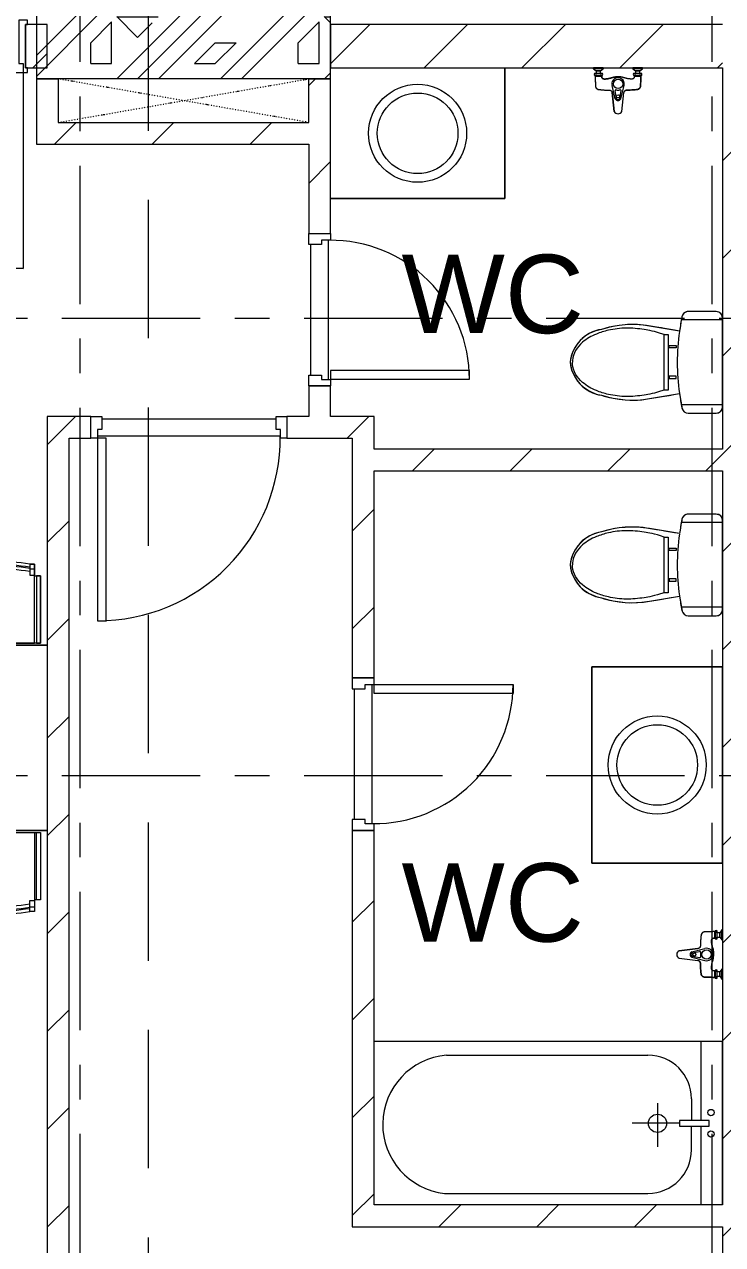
# Model space of a CAD drawing. Header units: millimetres. Extents: x -20144 to 117583, y -11426 to 48263.
# Drawn here: x 16745 to 19951, y 4198 to 9800 of the extents above; entities that cross this region are included whole.
import ezdxf

# ---------------------------------------------------------------- set-up
doc = ezdxf.new("R2010")
doc.units = ezdxf.units.MM
for name, pattern in [('Dash', [12.35, 3.175, -3.175, 0, -3, 0, -3]), ('Grid Line', [22.225, 12.7, -3.175, 3.175, -3.175]), ('HIDDEN2', [4.7625, 3.175, -1.5875])]:
    doc.linetypes.add(name, pattern=pattern)
for name, color, linetype, lineweight in [('A-DETL-GENF', 31, 'Continuous', 5), ('A-DETL-GENF-HDLN', 161, 'Dash', 5), ('CHU', 181, 'Continuous', 5), ('CUA', 31, 'Continuous', 9), ('HATCH-TUONG', 152, 'Continuous', 9), ('KI-HIEU-1', 151, 'Continuous', 9), ('NET CAT', 3, 'Continuous', 5), ('NET-CAT', 3, 'Continuous', 9), ('NET-THAY', 2, 'Continuous', 15), ('THIET BI', 44, 'Continuous', 5), ('THIET-BI', 44, 'Continuous', 5), ('TRUC', 225, 'Continuous', 5)]:
    doc.layers.add(name, color=color, linetype=linetype, lineweight=lineweight)
doc.styles.add('Arial', font='arial.ttf', dxfattribs={"height": 360})
pattern_1 = [(45, (0, 0), (-224.5064, 224.5064), [])]

# ---------------------------------------------------------------- blocks, each defined once
blk = doc.blocks.new('CUA VAO CAN HO_0001 - Type 1-362270-MẶT BẰNG TẦNG 24')
at = {"layer": 'CUA'}
for p, q in [((-549, 1022.3), (-509, 1022.3)), ((-549, 122.3), (-549, 1022.3)), ((-509, 1022.3), (-509, 122.3)), ((712, 522.3), (712, 122.3)), ((752, 522.3), (712, 522.3)), ((752, 122.3), (752, 522.3)), ((-509, 122.3), (-549, 122.3)), ((712, 122.3), (752, 122.3))]:
    blk.add_line(p, q, dxfattribs=at)
at = {"layer": 'CUA', "lineweight": 5}
for p, q in [((-550, 122.3), (-570, 122.3)), ((-570, 122.3), (-570, 102.3)), ((-550, 81.3), (-550, 122.3)), ((773, 122.3), (753, 122.3)), ((753, 122.3), (753, 81.3)), ((773, 102.3), (773, 122.3)), ((-570, 102.3), (-560, 102.3)), ((-560, 102.3), (-560, -97.7)), ((-530, 81.3), (-550, 81.3)), ((-530, -117.7), (-530, 81.3)), ((753, 81.3), (733, 81.3)), ((733, 81.3), (733, -117.7)), ((763, -97.7), (763, 102.3)), ((763, 102.3), (773, 102.3)), ((-560, -97.7), (-570, -97.7)), ((-570, -97.7), (-570, -117.7)), ((773, -97.7), (763, -97.7)), ((773, -117.7), (773, -97.7)), ((-570, -117.7), (-530, -117.7)), ((733, -117.7), (773, -117.7))]:
    blk.add_line(p, q, dxfattribs=at)
for centre, radius, start, end in [((-549, 122.3), 900, 359.5, 90), ((752, 122.3), 400, 90, 180.5)]:
    blk.add_arc(centre, radius, start, end, dxfattribs=at)
blk = doc.blocks.new('X-XI - X-XI-391663-MẶT BẰNG TẦNG 24')
at = {"layer": 'THIET-BI'}
for p, q in [((204.3, 0), (-204.3, 0)), ((204.3, 0), (-204.3, 0)), ((204.3, 0), (0, 0)), ((194.6, 0), (194.6, -186.1)), ((215, -2.1), (204.3, 0)), ((-230.6, -16.8), (-233.2, -33.2)), ((-233.2, -29), (-233.2, -157.9)), ((-233.2, -29), (-233.2, -157.9)), ((-233.2, -33.2), (-233.2, -45)), ((-233.2, -45), (-233.2, -157.9)), ((-227.9, -12.2), (-230.6, -16.8)), ((-222, -6.1), (-227.9, -12.2)), ((-212.4, -1.2), (-222, -6.1)), ((-204.3, 0), (-212.4, -1.2)), ((0, 0), (-204.3, 0)), ((-194.6, 0), (-194.6, -185.7)), ((219.3, -4.2), (215, -2.1)), ((224.8, -8.5), (219.3, -4.2)), ((227.7, -12), (224.8, -8.5)), ((231.6, -19.3), (227.7, -12)), ((233.2, -29), (231.6, -19.3)), ((233.2, -157.9), (233.2, -29)), ((233.2, -157.9), (233.2, -29)), ((233.2, -157.9), (233.2, -29)), ((-233.2, -157.9), (-232.9, -162.1)), ((-232.9, -162.1), (-231, -169.1)), ((226.5, -176.5), (231.9, -166.7)), ((231.9, -166.7), (233.2, -157.9)), ((-231, -169.1), (-228, -174.5)), ((-228, -174.5), (-224.2, -178.9)), ((-224.2, -178.9), (-216.9, -183.9)), ((-216.9, -183.9), (-209.4, -186.4)), ((-209.4, -186.4), (-202.4, -187.7)), ((-202.4, -187.7), (-192, -189.7)), ((-192, -189.7), (-184.2, -191.1)), ((-184.2, -191.1), (-168, -193.8)), ((-168, -193.8), (-149.9, -196.6)), ((-143.8, -197.5), (-166.7, -335.2)), ((-143.8, -197.5), (-166.7, -335.2)), ((-147.8, -221.1), (-155.3, -266.3)), ((-149.9, -196.6), (-143.8, -197.5)), ((-143.8, -197.5), (-147.8, -221.1)), ((-76.6, -213.5), (-66.1, -213.5)), ((-76.6, -245), (-76.6, -213.5)), ((-66.1, -213.5), (-66.1, -245)), ((64, -213.5), (64, -245)), ((74.4, -213.5), (64, -213.5)), ((74.4, -245), (74.4, -213.5)), ((143.8, -197.5), (212.9, -185.5)), ((166.7, -335.2), (143.8, -197.5)), ((166.7, -335.2), (143.8, -197.5)), ((146.9, -216.1), (143.8, -197.5)), ((151.8, -245.3), (146.9, -216.1)), ((212.9, -185.5), (220.8, -181.7)), ((220.8, -181.7), (226.5, -176.5)), ((-155.3, -266.3), (-157.7, -280.9)), ((-127.7, -249.9), (127.7, -249.9)), ((-127.7, -267.8), (-127.7, -249.9)), ((-8.6, -267.8), (-127.7, -267.8)), ((-66.1, -245), (-76.6, -245)), ((127.7, -267.8), (-8.6, -267.8)), ((64, -245), (74.4, -245)), ((127.7, -249.9), (127.7, -267.8)), ((157.2, -277.8), (151.8, -245.3)), ((161.7, -304.9), (157.2, -277.8)), ((-164.6, -322), (-168.9, -349)), ((-161.5, -303.8), (-164.6, -322)), ((-157.7, -280.9), (-161.5, -303.8)), ((166.7, -335.2), (161.7, -304.9)), ((171.6, -371), (166.7, -335.2)), ((-172.5, -383), (-173.5, -402.2)), ((-171, -365.1), (-172.5, -383)), ((-168.9, -349), (-171, -365.1)), ((173.2, -395.8), (171.6, -371)), ((-173.5, -402.2), (-173.1, -436.1)), ((-173.1, -436.1), (-172.5, -446.5)), ((-172.5, -446.5), (-169.6, -474.8)), ((165.2, -502.3), (172.5, -446.5)), ((172.5, -446.5), (173.5, -426.5)), ((173.5, -426.5), (173.2, -395.8)), ((-169.6, -474.8), (-166.5, -495.3)), ((-166.5, -495.3), (-161.1, -520.9)), ((161.7, -518.5), (165.2, -502.3)), ((-161.1, -520.9), (-151.4, -555.9)), ((-151.4, -555.9), (-143.5, -587)), ((145.5, -581), (151.4, -555.9)), ((151.4, -555.9), (155.1, -543.7)), ((155.1, -543.7), (161.7, -518.5)), ((-143.5, -587), (-131.8, -612.8)), ((-131.8, -612.8), (-121.7, -628.9)), ((114.1, -638.9), (131.6, -613.2)), ((131.6, -613.2), (145.5, -581)), ((-121.7, -628.9), (-100.2, -653.8)), ((-100.2, -653.8), (-87.5, -664.8)), ((-87.5, -664.8), (-69.9, -676.9)), ((60.8, -681.9), (86, -665.9)), ((86, -665.9), (100.2, -653.8)), ((100.2, -653.8), (114.1, -638.9)), ((-69.9, -676.9), (-49.6, -687.2)), ((-49.6, -687.2), (-19.9, -696.9)), ((-19.9, -696.9), (0, -700.2)), ((0, -700.2), (34.6, -692.9)), ((34.6, -692.9), (60.8, -681.9))]:
    blk.add_line(p, q, dxfattribs=at)
for centre, radius, start, end in [((204.3, -29), 29, 360, 90), ((204.3, -29), 29, 0, 90), ((-204.3, -29), 29, 90, 180), ((-204.3, -29), 29, 90, 180), ((-204.3, -157.9), 29, 180, 259.8599), ((-204.3, -157.9), 29, 180, 259.8599), ((204.3, -157.9), 29, 280.1401, 360), ((204.3, -157.9), 29, 280.1401, 0), ((18.1, 960), 1168.8, 258.7762, 262.0348), ((18.1, 960), 1168.8, 258.7762, 262.0348), ((18.1, 960), 1168.8, 262.1447, 269.1633), ((-16, 957.7), 1166.4, 270.8375, 277.7683), ((-18.1, 960), 1168.8, 277.9652, 281.2238), ((-18.1, 960), 1168.8, 277.9652, 281.2238), ((287.1, -414.4), 460.7, 170.0941, 197.8856), ((287.1, -414.4), 460.7, 170.0941, 197.8856), ((-287.1, -414.4), 460.7, 342.1144, 9.9059), ((-287.1, -414.4), 460.7, 342.1144, 9.9059), ((18.2, -529.6), 171.6, 188.8267, 263.9098), ((18.2, -529.6), 171.6, 188.8267, 263.9098), ((-18.2, -529.6), 171.6, 276.0902, 351.1733), ((-18.2, -529.6), 171.6, 276.0902, 351.1733)]:
    blk.add_arc(centre, radius, start, end, dxfattribs=at)
for points in [[(-127.7, -267.8), (-143.4, -315.6), (-152.2, -364.8), (-160.3, -442.2), (-151, -516.8), (-129.6, -585.3), (-93.5, -652), (-37.5, -689.3), (-2.9, -689.4), (0, -689.4)], [(127.7, -267.8), (143.4, -315.6), (152.2, -364.8), (160.3, -442.2), (151, -516.8), (129.6, -585.3), (93.5, -652), (37.5, -689.3), (2.9, -689.4), (0, -689.4)]]:
    blk.add_open_spline(points, degree=3, knots=[12.724379, 12.724379, 12.724379, 12.724379, 75.096459, 151.912755, 228.70098, 282.501534, 351.034079, 439.49288, 447.51098, 447.51098, 447.51098, 447.51098], dxfattribs=at)
blk = doc.blocks.new('X-LA - X-LA-610391-MẶT BẰNG TẦNG 24')
at = {"layer": 'THIET-BI'}
for p, q in [((400, -600), (400, -0.1)), ((400, -0.1), (400, -600)), ((-400, -600), (400, -600)), ((400, -600), (-400, -600))]:
    blk.add_line(p, q, dxfattribs=at)
for radius in [225, 185]:
    blk.add_circle((0, -300), radius, dxfattribs=at)
blk = doc.blocks.new('X-BAN AN 4 GHE - X-BAN AN 4 GHE 2-398335-MẶT BẰNG TẦNG 24')
at = {"layer": 'THIET BI'}
for p, q in [((165.2, 1222.7), (187, 1222.7)), ((165.2, 1168.5), (165.2, 1222.7)), ((165.2, 1222.7), (165.2, 860)), ((187, 1222.7), (165.2, 1222.7)), ((165.2, 1200.9), (187, 1200.9)), ((187, 1187.9), (187, 1222.7)), ((187, 1171.9), (187, 1187.9)), ((506.1, 1222.7), (527.9, 1222.7)), ((506.1, 1222.7), (506.1, 1187.9)), ((527.9, 1222.7), (506.1, 1222.7)), ((506.1, 1200.9), (527.9, 1200.9)), ((506.1, 1187.9), (506.1, 1171.9)), ((527.9, 1222.7), (527.9, 1168.5)), ((527.9, 860), (527.9, 1222.7)), ((676.8, 1222.7), (698.6, 1222.7)), ((676.8, 1168.5), (676.8, 1222.7)), ((676.8, 1222.7), (676.8, 860)), ((698.6, 1222.7), (676.8, 1222.7)), ((676.8, 1200.9), (698.6, 1200.9)), ((698.6, 1187.9), (698.6, 1222.7)), ((698.6, 1171.9), (698.6, 1187.9)), ((1017.7, 1222.7), (1039.5, 1222.7)), ((1017.7, 1222.7), (1017.7, 1187.9)), ((1039.5, 1222.7), (1017.7, 1222.7)), ((1017.7, 1200.9), (1039.5, 1200.9)), ((1017.7, 1187.9), (1017.7, 1171.9)), ((1039.5, 1222.7), (1039.5, 1168.5)), ((1039.5, 860), (1039.5, 1222.7)), ((1173.7, 1222.7), (1195.4, 1222.7)), ((1173.7, 1168.5), (1173.7, 1222.7)), ((1173.7, 1222.7), (1173.7, 860)), ((1195.4, 1222.7), (1173.7, 1222.7)), ((1173.7, 1200.9), (1195.4, 1200.9)), ((1195.4, 1187.9), (1195.4, 1222.7)), ((1195.4, 1171.9), (1195.4, 1187.9)), ((1514.6, 1222.7), (1536.3, 1222.7)), ((1514.6, 1222.7), (1514.6, 1187.9)), ((1536.3, 1222.7), (1514.6, 1222.7)), ((1514.6, 1200.9), (1536.3, 1200.9)), ((1514.6, 1187.9), (1514.6, 1171.9)), ((1536.3, 1222.7), (1536.3, 1168.5)), ((1536.3, 860), (1536.3, 1222.7)), ((136.9, 1168.5), (165.2, 1168.5)), ((136.9, 860), (136.9, 1168.5)), ((136.9, 1168.5), (155.8, 1168.5)), ((136.9, 860), (136.9, 1168.5)), ((155.8, 1168.5), (155.8, 860)), ((165.2, 1171.9), (187, 1171.9)), ((506.1, 1171.9), (527.9, 1171.9)), ((527.9, 1168.5), (556.2, 1168.5)), ((537.3, 1168.5), (537.3, 860)), ((556.2, 1168.5), (537.3, 1168.5)), ((556.2, 1168.5), (556.2, 860)), ((556.2, 860), (556.2, 1168.5)), ((648.5, 860), (648.5, 1168.5)), ((648.5, 1168.5), (676.8, 1168.5)), ((648.5, 1168.5), (667.4, 1168.5)), ((648.5, 860), (648.5, 1168.5)), ((667.4, 1168.5), (667.4, 860)), ((676.8, 1171.9), (698.6, 1171.9)), ((1017.7, 1171.9), (1039.5, 1171.9)), ((1039.5, 1168.5), (1067.8, 1168.5)), ((1048.9, 1168.5), (1048.9, 860)), ((1067.8, 1168.5), (1048.9, 1168.5)), ((1067.8, 1168.5), (1067.8, 860)), ((1067.8, 860), (1067.8, 1168.5)), ((1145.3, 860), (1145.3, 1168.5)), ((1145.3, 1168.5), (1173.7, 1168.5)), ((1145.3, 1168.5), (1164.2, 1168.5)), ((1145.3, 860), (1145.3, 1168.5)), ((1164.2, 1168.5), (1164.2, 860)), ((1173.7, 1171.9), (1195.4, 1171.9)), ((1514.6, 1171.9), (1536.3, 1171.9)), ((1536.3, 1168.5), (1564.7, 1168.5)), ((1545.8, 1168.5), (1545.8, 860)), ((1564.7, 1168.5), (1545.8, 1168.5)), ((1564.7, 1168.5), (1564.7, 860)), ((1564.7, 860), (1564.7, 1168.5)), ((0, 850), (1595.2, 850)), ((0, 0), (0, 850)), ((1595.2, 850), (0, 850)), ((0, 850), (0, 0)), ((556.2, 860), (136.9, 860)), ((155.8, 860), (136.9, 860)), ((165.2, 860), (527.9, 860)), ((537.3, 860), (556.2, 860)), ((1067.8, 860), (648.5, 860)), ((667.4, 860), (648.5, 860)), ((676.8, 860), (1039.5, 860)), ((1048.9, 860), (1067.8, 860)), ((1564.7, 860), (1145.3, 860)), ((1164.2, 860), (1145.3, 860)), ((1173.7, 860), (1536.3, 860)), ((1545.8, 860), (1564.7, 860)), ((1595.2, 0), (0, 0)), ((0, 0), (1595.2, 0)), ((136.9, -10), (556.2, -10)), ((136.9, -318.5), (136.9, -10)), ((155.8, -10), (136.9, -10)), ((136.9, -10), (136.9, -318.5)), ((155.8, -318.5), (155.8, -10)), ((165.2, -10), (527.9, -10)), ((165.2, -372.7), (165.2, -10)), ((527.9, -10), (527.9, -372.7)), ((537.3, -10), (556.2, -10)), ((537.3, -318.5), (537.3, -10)), ((556.2, -10), (556.2, -318.5)), ((556.2, -10), (556.2, -318.5)), ((648.5, -10), (1067.8, -10)), ((648.5, -318.5), (648.5, -10)), ((667.4, -10), (648.5, -10)), ((648.5, -10), (648.5, -318.5)), ((667.4, -318.5), (667.4, -10)), ((676.8, -10), (1039.5, -10)), ((676.8, -372.7), (676.8, -10)), ((1039.5, -10), (1039.5, -372.7)), ((1048.9, -10), (1067.8, -10)), ((1048.9, -318.5), (1048.9, -10)), ((1067.8, -10), (1067.8, -318.5)), ((1067.8, -10), (1067.8, -318.5)), ((1145.3, -10), (1564.7, -10)), ((1145.3, -318.5), (1145.3, -10)), ((1145.3, -10), (1145.3, -318.5)), ((1164.2, -10), (1145.3, -10)), ((1164.2, -318.5), (1164.2, -10)), ((1173.7, -10), (1536.3, -10)), ((1173.7, -372.7), (1173.7, -10)), ((1536.3, -10), (1536.3, -372.7)), ((1545.8, -10), (1564.7, -10)), ((1545.8, -318.5), (1545.8, -10)), ((1564.7, -10), (1564.7, -318.5)), ((1564.7, -10), (1564.7, -318.5)), ((165.2, -318.5), (136.9, -318.5)), ((136.9, -318.5), (155.8, -318.5)), ((165.2, -372.7), (165.2, -318.5)), ((165.2, -321.9), (187, -321.9)), ((187, -321.9), (187, -337.9)), ((506.1, -321.9), (527.9, -321.9)), ((506.1, -337.9), (506.1, -321.9)), ((527.9, -318.5), (527.9, -372.7)), ((556.2, -318.5), (527.9, -318.5)), ((556.2, -318.5), (537.3, -318.5)), ((676.8, -318.5), (648.5, -318.5)), ((648.5, -318.5), (667.4, -318.5)), ((676.8, -372.7), (676.8, -318.5)), ((676.8, -321.9), (698.6, -321.9)), ((698.6, -321.9), (698.6, -337.9)), ((1017.7, -321.9), (1039.5, -321.9)), ((1017.7, -337.9), (1017.7, -321.9)), ((1039.5, -318.5), (1039.5, -372.7)), ((1067.8, -318.5), (1039.5, -318.5)), ((1067.8, -318.5), (1048.9, -318.5)), ((1173.7, -318.5), (1145.3, -318.5)), ((1145.3, -318.5), (1164.2, -318.5)), ((1173.7, -372.7), (1173.7, -318.5)), ((1173.7, -321.9), (1195.4, -321.9)), ((1195.4, -321.9), (1195.4, -337.9)), ((1514.6, -321.9), (1536.3, -321.9)), ((1514.6, -337.9), (1514.6, -321.9)), ((1536.3, -318.5), (1536.3, -372.7)), ((1564.7, -318.5), (1536.3, -318.5)), ((1564.7, -318.5), (1545.8, -318.5)), ((165.2, -350.9), (187, -350.9)), ((187, -372.7), (165.2, -372.7)), ((187, -372.7), (165.2, -372.7)), ((187, -337.9), (187, -372.7)), ((506.1, -372.7), (506.1, -337.9)), ((506.1, -350.9), (527.9, -350.9)), ((527.9, -372.7), (506.1, -372.7)), ((527.9, -372.7), (506.1, -372.7)), ((676.8, -350.9), (698.6, -350.9)), ((698.6, -372.7), (676.8, -372.7)), ((698.6, -372.7), (676.8, -372.7)), ((698.6, -337.9), (698.6, -372.7)), ((1017.7, -372.7), (1017.7, -337.9)), ((1017.7, -350.9), (1039.5, -350.9)), ((1039.5, -372.7), (1017.7, -372.7)), ((1039.5, -372.7), (1017.7, -372.7)), ((1173.7, -350.9), (1195.4, -350.9)), ((1195.4, -372.7), (1173.7, -372.7)), ((1195.4, -372.7), (1173.7, -372.7)), ((1195.4, -337.9), (1195.4, -372.7)), ((1514.6, -372.7), (1514.6, -337.9)), ((1514.6, -350.9), (1536.3, -350.9)), ((1536.3, -372.7), (1514.6, -372.7)), ((1536.3, -372.7), (1514.6, -372.7))]:
    blk.add_line(p, q, dxfattribs=at)
for centre, radius, start, end in [((346.5, 221.9), 1013.4, 80.9407, 99.0593), ((346.5, 221.9), 1013.4, 80.9407, 99.0593), ((858.1, 221.9), 1013.4, 80.9407, 99.0593), ((858.1, 221.9), 1013.4, 80.9407, 99.0593), ((1355, 221.9), 1013.4, 80.9407, 99.0593), ((1355, 221.9), 1013.4, 80.9407, 99.0593), ((346.5, 221.9), 998.9, 80.808, 99.192), ((346.5, 201.8), 1013.4, 80.9407, 99.0593), ((346.5, 201.8), 998.9, 80.808, 99.192), ((858.1, 221.9), 998.9, 80.808, 99.192), ((858.1, 201.8), 1013.4, 80.9407, 99.0593), ((858.1, 201.8), 998.9, 80.808, 99.192), ((1355, 221.9), 998.9, 80.808, 99.192), ((1355, 201.8), 1013.4, 80.9407, 99.0593), ((1355, 201.8), 998.9, 80.808, 99.192), ((346.5, 648.2), 998.9, 260.808, 279.192), ((346.5, 648.2), 1013.4, 260.9407, 279.0593), ((346.5, 628.1), 998.9, 260.808, 279.192), ((346.5, 628.1), 1013.4, 260.9407, 279.0593), ((346.5, 628.1), 1013.4, 260.9407, 279.0593), ((858.1, 648.2), 998.9, 260.808, 279.192), ((858.1, 648.2), 1013.4, 260.9407, 279.0593), ((858.1, 628.1), 998.9, 260.808, 279.192), ((858.1, 628.1), 1013.4, 260.9407, 279.0593), ((858.1, 628.1), 1013.4, 260.9407, 279.0593), ((1355, 648.2), 998.9, 260.808, 279.192), ((1355, 648.2), 1013.4, 260.9407, 279.0593), ((1355, 628.1), 998.9, 260.808, 279.192), ((1355, 628.1), 1013.4, 260.9407, 279.0593), ((1355, 628.1), 1013.4, 260.9407, 279.0593)]:
    blk.add_arc(centre, radius, start, end, dxfattribs=at)
blk = doc.blocks.new('CUA WC - Type 1-374201-MẶT BẰNG TẦNG 24')
at = {"layer": 'CUA', "lineweight": 5}
for p, q in [((-248.5, -52.3), (-248.5, 47.7)), ((-248.5, 47.7), (-198.5, 47.7)), ((-198.5, 47.7), (-198.5, -11.3)), ((401.5, 47.7), (451.5, 47.7)), ((401.5, -11.3), (401.5, 47.7)), ((451.5, 47.7), (451.5, -52.3)), ((-218.5, -52.3), (-248.5, -52.3)), ((-218.5, -11.3), (-218.5, -52.3)), ((-198.5, -11.3), (-218.5, -11.3)), ((421.5, -11.3), (401.5, -11.3)), ((421.5, -52.3), (421.5, -11.3)), ((451.5, -52.3), (421.5, -52.3))]:
    blk.add_line(p, q, dxfattribs=at)
at = {"layer": 'CUA'}
for p, q in [((-177.5, -52.3), (-217.5, -52.3)), ((-217.5, -52.3), (-217.5, -690.3)), ((-177.5, -690.3), (-177.5, -52.3)), ((-217.5, -690.3), (-177.5, -690.3))]:
    blk.add_line(p, q, dxfattribs=at)
at = {"layer": 'CUA', "lineweight": 5}
blk.add_arc((-217.5, -52.3), 638, 270, 0.5, dxfattribs=at)
blk = doc.blocks.new('CUA PHONG NGU - Type 1-368226-MẶT BẰNG TẦNG 24')
at = {"layer": 'CUA', "lineweight": 5}
for p, q in [((-348.5, -52.3), (-348.5, 47.7)), ((-348.5, 47.7), (-298.5, 47.7)), ((-298.5, 47.7), (-298.5, -11.3)), ((501.5, 47.7), (551.5, 47.7)), ((501.5, -11.3), (501.5, 47.7)), ((551.5, 47.7), (551.5, -52.3)), ((-318.5, -52.3), (-348.5, -52.3)), ((-318.5, -11.3), (-318.5, -52.3)), ((-298.5, -11.3), (-318.5, -11.3)), ((521.5, -11.3), (501.5, -11.3)), ((521.5, -52.3), (521.5, -11.3)), ((551.5, -52.3), (521.5, -52.3))]:
    blk.add_line(p, q, dxfattribs=at)
at = {"layer": 'CUA'}
for p, q in [((-277.5, -52.3), (-317.5, -52.3)), ((-317.5, -52.3), (-317.5, -890.3)), ((-277.5, -890.3), (-277.5, -52.3)), ((-317.5, -890.3), (-277.5, -890.3))]:
    blk.add_line(p, q, dxfattribs=at)
at = {"layer": 'CUA', "lineweight": 5}
blk.add_arc((-317.5, -52.3), 838, 270, 0.5, dxfattribs=at)
blk = doc.blocks.new('CUA WC - Type 1-374153-MẶT BẰNG TẦNG 24')
at = {"layer": 'CUA'}
for p, q in [((-217.5, 690.3), (-177.5, 690.3)), ((-217.5, 52.3), (-217.5, 690.3)), ((-177.5, 690.3), (-177.5, 52.3)), ((-177.5, 52.3), (-217.5, 52.3))]:
    blk.add_line(p, q, dxfattribs=at)
at = {"layer": 'CUA', "lineweight": 5}
for p, q in [((-218.5, 52.3), (-248.5, 52.3)), ((-248.5, 52.3), (-248.5, -47.7)), ((-218.5, 11.3), (-218.5, 52.3)), ((-198.5, 11.3), (-218.5, 11.3)), ((-198.5, -47.7), (-198.5, 11.3)), ((421.5, 11.3), (401.5, 11.3)), ((401.5, 11.3), (401.5, -47.7)), ((451.5, 52.3), (421.5, 52.3)), ((421.5, 52.3), (421.5, 11.3)), ((451.5, -47.7), (451.5, 52.3)), ((-248.5, -47.7), (-198.5, -47.7)), ((401.5, -47.7), (451.5, -47.7))]:
    blk.add_line(p, q, dxfattribs=at)
blk.add_arc((-217.5, 52.3), 638, 359.5, 90, dxfattribs=at)
blk = doc.blocks.new('X-LA - X-LA-610443-MẶT BẰNG TẦNG 24')
at = {"layer": 'THIET-BI'}
for p, q in [((450, 0), (-450, 0)), ((-450, 0), (-450, -600)), ((-450, -600), (-450, 0)), ((-450, 0), (450, 0)), ((450, -600), (450, 0)), ((450, 0), (450, -600)), ((-450, -600), (450, -600)), ((450, -600), (-450, -600))]:
    blk.add_line(p, q, dxfattribs=at)
for radius in [225, 185]:
    blk.add_circle((0, -300), radius, dxfattribs=at)
blk = doc.blocks.new('X-SEN - X-SEN-410583-MẶT BẰNG TẦNG 24')
at = {"layer": 'THIET-BI'}
for p, q in [((-67.5, 0), (-112.5, 0)), ((-112.5, 0), (-112.5, -3.8)), ((-112.5, 0), (-67.5, 0)), ((-112.5, -3.8), (-112.5, 0)), ((-67.5, -3.8), (-67.5, 0)), ((-67.5, 0), (-67.5, -3.8)), ((112.5, 0), (67.5, 0)), ((67.5, 0), (67.5, -3.8)), ((67.5, 0), (67.5, -3.8)), ((112.5, 0), (67.5, 0)), ((112.5, -3.8), (112.5, 0)), ((112.5, -3.8), (112.5, 0)), ((-112.5, -3.8), (-99.9, -12.6)), ((-67.5, -3.8), (-112.5, -3.8)), ((-112.5, -3.8), (-99.9, -12.6)), ((-99.9, -25.3), (-107.2, -25.3)), ((-72.8, -25.3), (-107.2, -25.3)), ((-107.2, -34.3), (-105.1, -34.3)), ((-107.2, -34.3), (-72.8, -34.3)), ((-105.1, -34.3), (-105.1, -37.2)), ((-105.1, -34.3), (-105.1, -37.2)), ((-74.9, -34.3), (-105.1, -34.3)), ((-105.1, -37.2), (-74.9, -37.2)), ((-99.9, -12.6), (-99.9, -25.3)), ((-99.9, -12.6), (-80.1, -12.6)), ((-80.1, -12.6), (-99.9, -12.6)), ((-99.9, -12.6), (-99.9, -25.3)), ((-80.1, -12.6), (-67.5, -3.8)), ((-80.1, -12.6), (-67.5, -3.8)), ((-80.1, -25.3), (-80.1, -12.6)), ((-80.1, -25.3), (-80.1, -12.6)), ((-72.8, -25.3), (-80.1, -25.3)), ((-74.9, -37.2), (-74.9, -34.3)), ((-74.9, -34.3), (-72.8, -34.3)), ((-74.9, -37.2), (-74.9, -34.3)), ((67.5, -3.8), (80.1, -12.6)), ((112.5, -3.8), (67.5, -3.8)), ((67.5, -3.8), (80.1, -12.6)), ((80.1, -25.3), (72.8, -25.3)), ((107.2, -25.3), (72.8, -25.3)), ((72.8, -34.3), (74.9, -34.3)), ((72.8, -34.3), (107.2, -34.3)), ((74.9, -34.3), (74.9, -37.2)), ((74.9, -34.3), (74.9, -37.2)), ((105.1, -34.3), (74.9, -34.3)), ((74.9, -37.2), (105.1, -37.2)), ((80.1, -12.6), (80.1, -25.3)), ((99.9, -12.6), (80.1, -12.6)), ((80.1, -12.6), (99.9, -12.6)), ((99.9, -12.6), (80.1, -12.6)), ((80.1, -12.6), (80.1, -25.3)), ((99.9, -12.6), (112.5, -3.8)), ((99.9, -12.6), (112.5, -3.8)), ((99.9, -25.3), (99.9, -12.6)), ((99.9, -25.3), (99.9, -12.6)), ((107.2, -25.3), (99.9, -25.3)), ((105.1, -37.2), (105.1, -34.3)), ((105.1, -34.3), (107.2, -34.3)), ((105.1, -37.2), (105.1, -34.3)), ((-12.9, -141.7), (-27.6, -80.8)), ((-7.7, -139.6), (-13.8, -105.5)), ((7.7, -139.6), (13.8, -105.5)), ((12.9, -141.7), (27.6, -80.8)), ((-27.3, -113.1), (-17.5, -199.2)), ((-17.5, -199.2), (-27.3, -113.1)), ((17.5, -199.2), (27.3, -113.1)), ((17.5, -199.2), (27.3, -113.1))]:
    blk.add_line(p, q, dxfattribs=at)
for centre, radius in [((0, -73.2), 21.5), ((0, -130.1), 7.2)]:
    blk.add_circle(centre, radius, dxfattribs=at)
for centre, radius, start, end in [((-102.9, -29.8), 6.9, 148.0246, 211.9754), ((-102.9, -29.8), 6.9, 148.0246, 211.9754), ((-107.2, -27.1), 1.8, 90, 148.0246), ((-107.2, -27.1), 1.8, 90, 148.0246), ((-107.2, -32.5), 1.8, 211.9754, 270), ((-107.2, -32.5), 1.8, 211.9754, 270), ((-112.5, -29.8), 6.9, 319.2845, 40.7155), ((-94.4, -29.8), 6.9, 139.2845, 220.7155), ((-85.4, -29.8), 6.9, 319.2845, 40.7155), ((-67.5, -29.8), 6.9, 139.2845, 220.7155), ((-72.8, -27.1), 1.8, 31.9754, 90), ((-72.8, -27.1), 1.8, 31.9754, 90), ((-72.8, -32.5), 1.8, 270, 328.0246), ((-72.8, -32.5), 1.8, 270, 328.0246), ((-77.1, -29.8), 6.9, 328.0246, 31.9754), ((-77.1, -29.8), 6.9, 328.0246, 31.9754), ((-0.4, -73.2), 28.3, 89.2517, 195.6693), ((0.4, -73.2), 28.3, 344.3307, 90.7483), ((77.1, -29.8), 6.9, 148.0246, 211.9754), ((77.1, -29.8), 6.9, 148.0246, 211.9754), ((72.8, -27.1), 1.8, 90, 148.0246), ((72.8, -27.1), 1.8, 90, 148.0246), ((72.8, -32.5), 1.8, 211.9754, 270), ((72.8, -32.5), 1.8, 211.9754, 270), ((67.5, -29.8), 6.9, 319.2845, 40.7155), ((85.6, -29.8), 6.9, 139.2845, 220.7155), ((94.6, -29.8), 6.9, 319.2845, 40.7155), ((112.5, -29.8), 6.9, 139.2845, 220.7155), ((107.2, -27.1), 1.8, 31.9754, 90), ((107.2, -27.1), 1.8, 31.9754, 90), ((107.2, -32.5), 1.8, 270, 328.0246), ((107.2, -32.5), 1.8, 270, 328.0246), ((102.9, -29.8), 6.9, 328.0246, 31.9754), ((102.9, -29.8), 6.9, 328.0246, 31.9754), ((-9.4, -104.7), 4.5, 74.0703, 190.1556), ((-0.4, -73.2), 28.3, 254.0703, 270.7483), ((0.4, -73.2), 28.3, 269.2517, 285.9297), ((9.4, -104.7), 4.5, 349.8444, 105.9297), ((0, -134.7), 14.7, 208.4144, 331.5856), ((0, -136.6), 8.24, 201.1294, 338.8706), ((0, -191), 19.3, 205.0481, 334.9519), ((0, -191), 19.3, 205.0481, 334.9519)]:
    blk.add_arc(centre, radius, start, end, dxfattribs=at)
for points, knots in [([(-105.1, -37.2), (-105.1, -39.1), (-104.9, -42.9), (-104.7, -48.5), (-104.5, -54.2), (-104.2, -61.7), (-103.9, -68.4), (-103.8, -73.6), (-103.7, -75.5), (-103.7, -76.7), (-103.6, -77.6), (-103.6, -78.6), (-103.6, -79.8), (-103.6, -81), (-103.5, -81.8), (-103.5, -82.3), (-103.5, -82.6), (-103.4, -83), (-103.4, -83.5), (-103.3, -84.3), (-103.2, -85.5), (-103.1, -86.6), (-102.8, -87.6), (-102.6, -88.2), (-102.3, -88.9), (-101.9, -89.7), (-101.3, -90.8), (-100.6, -91.7), (-100, -92.5), (-99, -93.6), (-97.8, -94.7), (-96.2, -95.8), (-95, -96.6), (-93.7, -97.2), (-92.4, -97.7), (-91.2, -98.1), (-90.3, -98.4), (-89.6, -98.5), (-88.9, -98.7), (-88, -98.8), (-86.8, -99), (-85.6, -99.1), (-84.7, -99.1), (-84, -99.2), (-83.3, -99.3), (-82.3, -99.4), (-81.2, -99.5), (-79.7, -99.6), (-77.9, -99.8), (-75.5, -100), (-72.8, -100.2), (-70, -100.5), (-66.3, -100.8), (-61.6, -101.2), (-56, -101.5), (-51.7, -101.8), (-48.8, -101.9), (-47.3, -101.9), (-46.1, -101.9), (-45.1, -102), (-44.4, -102), (-43.6, -102), (-42.6, -102), (-41.4, -102), (-40.1, -102), (-39.3, -102.1), (-38.8, -102.1), (-38.5, -102.2), (-38.1, -102.2), (-37.6, -102.3), (-36.8, -102.4), (-35.6, -102.6), (-34.3, -103), (-33.2, -103.5), (-32.5, -104), (-31.7, -104.6), (-30.5, -105.7), (-29, -107.6), (-27.9, -110.1), (-27.4, -112), (-27.3, -113.1)], [0, 0, 0, 0, 0.041667, 0.083333, 0.125, 0.166667, 0.25, 0.270833, 0.28125, 0.291667, 0.296875, 0.302083, 0.3125, 0.322917, 0.328125, 0.330729, 0.333333, 0.335938, 0.338542, 0.34375, 0.354167, 0.364583, 0.369792, 0.375, 0.380208, 0.385417, 0.395833, 0.40625, 0.411458, 0.416667, 0.4375, 0.447917, 0.458333, 0.46875, 0.479167, 0.489583, 0.494792, 0.5, 0.505208, 0.510417, 0.520833, 0.53125, 0.536458, 0.541667, 0.546875, 0.552083, 0.5625, 0.572917, 0.583333, 0.604167, 0.625, 0.645833, 0.666667, 0.708333, 0.75, 0.791667, 0.802083, 0.8125, 0.822917, 0.828125, 0.833333, 0.838542, 0.84375, 0.854167, 0.864583, 0.869792, 0.872396, 0.875, 0.877604, 0.880208, 0.885417, 0.895833, 0.90625, 0.916667, 0.921875, 0.927083, 0.9375, 0.958333, 0.979167, 1, 1, 1, 1]), ([(-105.1, -37.2), (-104.5, -52.3), (-103.9, -68.7), (-103.3, -87.5), (-99.6, -93.9), (-92.4, -98.5), (-72.6, -100.1), (-54, -102.2), (-33.9, -102), (-28.7, -107.4), (-27.8, -111), (-27.3, -113.1)], [0, 0, 0, 0, 45.441328, 49.333631, 56.110562, 66.562664, 73.682324, 114.966912, 125.570438, 129.900151, 136.284558, 136.284558, 136.284558, 136.284558]), ([(0, -41), (-2, -40.9), (-5.6, -40.9), (-10.3, -41.2), (-14.4, -41.6), (-18, -42.2), (-21.2, -42.9), (-24.2, -43.7), (-27.1, -44.6), (-30, -45.4), (-32.9, -46.3), (-35.8, -47.2), (-38.8, -47.9), (-41.8, -48.6), (-45.1, -49.2), (-48.4, -49.8), (-51.8, -50.2), (-54.8, -50.5), (-56.9, -50.7), (-58.1, -50.8), (-59, -50.9), (-59.9, -51), (-60.8, -51), (-61.7, -51), (-62.4, -51), (-63, -51), (-63.6, -51), (-64.4, -50.9), (-65.1, -50.8), (-65.7, -50.7), (-66.1, -50.6), (-66.5, -50.5), (-67.1, -50.4), (-68.1, -50.1), (-69.1, -49.6), (-70.1, -49), (-71.1, -48.3), (-72, -47.4), (-72.8, -46.6), (-73.3, -45.8), (-73.8, -45.1), (-74.1, -44.3), (-74.4, -43.5), (-74.6, -42.6), (-74.7, -41.9), (-74.8, -41.3), (-74.8, -40.9), (-74.9, -40.4), (-74.9, -39.8), (-74.9, -38.8), (-74.9, -37.9), (-74.9, -37.2)], [0, 0, 0, 0, 0.041667, 0.083333, 0.125, 0.166667, 0.208333, 0.25, 0.291667, 0.333333, 0.375, 0.416667, 0.458333, 0.5, 0.541667, 0.583333, 0.625, 0.666667, 0.6875, 0.697917, 0.708333, 0.71875, 0.729167, 0.739583, 0.75, 0.755208, 0.760417, 0.770833, 0.78125, 0.786458, 0.791667, 0.796875, 0.802083, 0.8125, 0.833333, 0.84375, 0.854167, 0.875, 0.885417, 0.895833, 0.90625, 0.916667, 0.927083, 0.9375, 0.947917, 0.953125, 0.958333, 0.963542, 0.96875, 0.979167, 1, 1, 1, 1]), ([(-74.9, -37.2), (-74.9, -39.9), (-75, -44.9), (-67.9, -51.6), (-55.3, -50.7), (-39.4, -48.7), (-24.4, -43.4), (-11.8, -40.7), (0, -41)], [0, 0, 0, 0, 8.475038, 15.961674, 29.255673, 47.963091, 70.422589, 93.837243, 93.837243, 93.837243, 93.837243]), ([(74.9, -37.2), (74.9, -37.9), (74.9, -38.8), (74.9, -39.8), (74.9, -40.4), (74.8, -40.9), (74.8, -41.3), (74.7, -41.9), (74.6, -42.6), (74.4, -43.3), (74.3, -43.9), (74.1, -44.4), (73.8, -45.1), (73.3, -45.8), (72.8, -46.6), (72, -47.4), (71.1, -48.3), (70.1, -49), (69.1, -49.6), (68.1, -50.1), (67.1, -50.4), (66.5, -50.5), (66.1, -50.6), (65.7, -50.7), (65.1, -50.8), (64.4, -50.9), (63.5, -51), (62.7, -51), (62.1, -51), (61.5, -51), (60.8, -51), (59.9, -51), (59, -50.9), (58.1, -50.8), (56.9, -50.7), (54.8, -50.5), (51.8, -50.2), (47.2, -49.6), (41.8, -48.7), (36.8, -47.4), (32.9, -46.3), (30, -45.4), (27.1, -44.6), (24.2, -43.7), (21.2, -42.9), (18, -42.2), (14.4, -41.6), (10.3, -41.2), (5.6, -40.9), (2, -40.9), (0, -41)], [0, 0, 0, 0, 0.020833, 0.03125, 0.036458, 0.041667, 0.046875, 0.052083, 0.0625, 0.072917, 0.078125, 0.083333, 0.09375, 0.104167, 0.114583, 0.125, 0.145833, 0.15625, 0.166667, 0.1875, 0.197917, 0.203125, 0.208333, 0.213542, 0.21875, 0.229167, 0.239583, 0.25, 0.255208, 0.260417, 0.270833, 0.28125, 0.291667, 0.302083, 0.3125, 0.333333, 0.375, 0.416667, 0.5, 0.583333, 0.625, 0.666667, 0.708333, 0.75, 0.791667, 0.833333, 0.875, 0.916667, 0.958333, 1, 1, 1, 1]), ([(74.9, -37.2), (74.9, -39.9), (75, -44.9), (67.9, -51.6), (55.3, -50.7), (39.4, -48.7), (24.4, -43.4), (11.8, -40.7), (0, -41)], [0, 0, 0, 0, 8.475038, 15.961674, 29.255673, 47.963091, 70.422589, 93.837243, 93.837243, 93.837243, 93.837243]), ([(27.3, -113.1), (27.4, -112), (27.9, -110.1), (29, -107.6), (30.5, -105.7), (31.7, -104.6), (32.5, -104), (33.2, -103.5), (34.3, -103), (35.6, -102.6), (36.8, -102.4), (37.6, -102.3), (38.1, -102.2), (38.5, -102.2), (38.8, -102.1), (39.3, -102.1), (40.1, -102), (41.4, -102), (42.6, -102), (43.6, -102), (44.4, -102), (45.1, -102), (46.1, -101.9), (47.3, -101.9), (48.8, -101.9), (51.7, -101.8), (57.9, -101.4), (65.3, -100.9), (72.8, -100.2), (76.9, -99.8), (79.7, -99.6), (81.2, -99.5), (82.3, -99.4), (83.3, -99.3), (84, -99.2), (84.7, -99.1), (85.6, -99.1), (86.8, -99), (88, -98.8), (88.9, -98.7), (89.6, -98.5), (90.3, -98.4), (91.2, -98.1), (92.4, -97.7), (93.7, -97.2), (95, -96.6), (96.2, -95.8), (97.8, -94.7), (99.2, -93.4), (100.4, -91.9), (101.3, -90.8), (101.9, -89.7), (102.3, -88.9), (102.6, -88.2), (102.8, -87.6), (103.1, -86.6), (103.2, -85.5), (103.3, -84.3), (103.4, -83.5), (103.4, -83), (103.5, -82.6), (103.5, -82.3), (103.5, -81.8), (103.6, -81), (103.6, -79.8), (103.6, -78.6), (103.6, -77.6), (103.7, -76.7), (103.7, -75.5), (103.8, -73.6), (103.9, -70.3), (104.1, -65.5), (104.5, -54.2), (104.8, -44.8), (105.1, -37.2)], [0, 0, 0, 0, 0.020833, 0.041667, 0.0625, 0.072917, 0.078125, 0.083333, 0.09375, 0.104167, 0.114583, 0.119792, 0.122396, 0.125, 0.127604, 0.130208, 0.135417, 0.145833, 0.15625, 0.161458, 0.166667, 0.171875, 0.177083, 0.1875, 0.197917, 0.208333, 0.25, 0.333333, 0.375, 0.416667, 0.427083, 0.4375, 0.447917, 0.453125, 0.458333, 0.463542, 0.46875, 0.479167, 0.489583, 0.494792, 0.5, 0.505208, 0.510417, 0.520833, 0.53125, 0.541667, 0.552083, 0.5625, 0.583333, 0.59375, 0.604167, 0.614583, 0.619792, 0.625, 0.630208, 0.635417, 0.645833, 0.65625, 0.661458, 0.664062, 0.666667, 0.669271, 0.671875, 0.677083, 0.6875, 0.697917, 0.703125, 0.708333, 0.71875, 0.729167, 0.75, 0.791667, 0.833333, 1, 1, 1, 1]), ([(105.1, -37.2), (104.5, -52.3), (103.9, -68.7), (103.3, -87.5), (99.6, -93.9), (92.4, -98.5), (72.6, -100.1), (54, -102.2), (33.9, -102), (28.7, -107.4), (27.8, -111), (27.3, -113.1)], [0, 0, 0, 0, 45.441328, 49.333631, 56.110562, 66.562664, 73.682324, 114.966912, 125.570438, 129.900151, 136.284558, 136.284558, 136.284558, 136.284558])]:
    blk.add_open_spline(points, degree=3, knots=knots, dxfattribs=at)
blk = doc.blocks.new('X-BON TAM - X-BON TAM-423435-MẶT BẰNG TẦNG 24')
at = {"layer": 'THIET-BI'}
for p, q in [((375, 0), (-375, 0)), ((-375, 0), (-375, -1600)), ((-375, 0), (-375, -1600)), ((375, 0), (-375, 0)), ((-375, -100), (-12.9, -100)), ((12.9, -61.4), (-12.9, -61.4)), ((-12.9, -61.4), (-12.9, -198.5)), ((12.9, -198.5), (12.9, -61.4)), ((12.9, -100), (375, -100)), ((-112.7, -142.6), (-12.9, -142.6)), ((121.7, -142.6), (12.9, -142.6)), ((-12.9, -198.5), (12.9, -198.5)), ((0, -198.5), (0, -415.4)), ((-91.8, -298.7), (108.5, -298.7)), ((-312.7, -1267.8), (-312.7, -342.6)), ((321.7, -1276.1), (321.7, -342.6))]:
    blk.add_line(p, q, dxfattribs=at)
for centre, radius in [((-49.4, -53.5), 14.5), ((49.4, -53.5), 14.5), ((0, -298.7), 41.7)]:
    blk.add_circle(centre, radius, dxfattribs=at)
for centre, radius, start, end in [((-112.7, -342.6), 200, 90, 180), ((121.7, -342.6), 200, 360, 90), ((4.9, -1241.3), 318.7, 184.7583, 353.7351)]:
    blk.add_arc(centre, radius, start, end, dxfattribs=at)
blk = doc.blocks.new('Family2 - Family1 2-693928-MẶT BẰNG TẦNG 24')
at = {"layer": 'A-DETL-GENF'}
for p, q in [((200, 1149.9), (0, 1149.9)), ((0, 1149.9), (0, 0)), ((200, 0), (200, 1149.9)), ((0, 0), (200, 0))]:
    blk.add_line(p, q, dxfattribs=at)
at = {"layer": 'A-DETL-GENF-HDLN'}
for p, q in [((0, 1149.9), (200, 0.8)), ((0, 0), (200, 1149.1))]:
    blk.add_line(p, q, dxfattribs=at)

msp = doc.modelspace()

# ---------------------------------------------------------------- hatches: boundary and pattern name
at = {"layer": 'HATCH-TUONG', "lineweight": 5}
h = msp.add_hatch(dxfattribs=at)
h.set_pattern_fill('FP_2', color=256, style=0, pattern_type=2)
h.set_pattern_definition(pattern_1)
h.paths.add_polyline_path([(16850.5, 9600), (16850.5, 9800), (16750.5, 9800), (16750.5, 9600)], flags=0)
h.paths.add_polyline_path([(15427.5, 9600), (15427.5, 9800), (10450.1, 9800), (10450.1, 9600), (14327.5, 9600)], flags=0)
h = msp.add_hatch(dxfattribs=at)
h.set_pattern_fill('FP_2', color=256, style=0, pattern_type=2)
h.set_pattern_definition(pattern_1)
h.paths.add_polyline_path([(19907.8, 9599.9), (19950.5, 9599.9), (19950.5, 9799.9), (18150.5, 9799.9), (18150.5, 9599.9), (19583, 9599.9)], flags=0)
h = msp.add_hatch(dxfattribs=at)
h.set_pattern_fill('FP_2', color=256, style=0, pattern_type=2)
h.set_pattern_definition(pattern_1)
h.paths.add_polyline_path([(20150.5, 199.9), (20150.5, 9600), (19950.5, 9600), (19950.5, 199.9)], flags=0)
h = msp.add_hatch(dxfattribs=at)
h.set_pattern_fill('FP_2', color=256, style=0, pattern_type=2)
h.set_pattern_definition(pattern_1)
h.paths.add_polyline_path([(18050.5, 7999.9), (18150.5, 7999.9), (18150.5, 8139.9), (18050.5, 8139.9)], flags=0)
h.paths.add_polyline_path([(18050.5, 8839.9), (18150.5, 8839.9), (18150.5, 9549.9), (18050.5, 9549.9), (18050.5, 8859.3)], flags=0)
h = msp.add_hatch(dxfattribs=at)
h.set_pattern_fill('FP_2', color=256, style=0, pattern_type=2)
h.set_pattern_definition(pattern_1)
h.paths.add_polyline_path([(18050.5, 9249.9), (18050.5, 9349.9), (16800.5, 9349.9), (16800.5, 9249.9), (17761.5, 9249.9)], flags=0)
h = msp.add_hatch(dxfattribs=at)
h.set_pattern_fill('FP_2', color=256, style=0, pattern_type=2)
h.set_pattern_definition(pattern_1)
h.paths.add_polyline_path([(16850.5, 1499.9), (16950.5, 1499.9), (16950.5, 7999.9), (16850.5, 7999.9), (16850.5, 3083.2)], flags=0)
h = msp.add_hatch(dxfattribs=at)
h.set_pattern_fill('FP_2', color=256, style=0, pattern_type=2)
h.set_pattern_definition(pattern_1)
h.paths.add_polyline_path([(18250.5, 7899.9), (18350.5, 7899.9), (18350.5, 7999.9), (17950.5, 7999.9), (17950.5, 7899.9)], flags=0)
h.paths.add_polyline_path([(16950.5, 7899.9), (17050.5, 7899.9), (17050.5, 7999.9), (16950.5, 7999.9)], flags=0)
h = msp.add_hatch(dxfattribs=at)
h.set_pattern_fill('FP_2', color=256, style=0, pattern_type=2)
h.set_pattern_definition(pattern_1)
h.paths.add_polyline_path([(18350.5, 4280), (18350.5, 6100), (18250.5, 6100), (18250.5, 4280)], flags=0)
h.paths.add_polyline_path([(18250.5, 6800), (18350.5, 6800), (18350.5, 7899.9), (18250.5, 7899.9), (18250.5, 6933.9)], flags=0)
h = msp.add_hatch(dxfattribs=at)
h.set_pattern_fill('FP_2', color=256, style=0, pattern_type=2)
h.set_pattern_definition(pattern_1)
h.paths.add_polyline_path([(18350.5, 7750), (19950.5, 7750), (19950.5, 7850), (18350.5, 7850)], flags=0)
h = msp.add_hatch(dxfattribs=at)
h.set_pattern_fill('FP_2', color=256, style=0, pattern_type=2)
h.set_pattern_definition(pattern_1)
h.paths.add_polyline_path([(19950.5, 4280), (19950.5, 4380), (18350.5, 4380), (18350.5, 4280)], flags=0)
at = {"layer": 'NET CAT'}
h = msp.add_hatch(dxfattribs=at)
h.set_pattern_fill('FP_1', color=256, style=0, pattern_type=2)
h.set_pattern_definition([(45, (95.25, 0), (-476.246, 476.246), []), (45, (190.5, 0), (-476.246, 476.246), []), (45, (0, 0), (-476.246, 476.246), []), (45, (476.25, 0), (-476.246, 476.246), []), (45, (571.5, 0), (-476.246, 476.246), []), (0, (381, 95.25), (0, 952.5), [95.25, -857.25]), (0, (476.25, 190.5), (0, 952.5), [95.25, -857.25]), (45, (381, 95.25), (0, 952.491), [134.684, -1212.34]), (45, (476.25, 95.25), (0, 952.491), [134.684, -1212.34]), (0, (381, 95.25), (0, 952.5), [95.25, -857.25]), (90, (-95.25, 95.25), (-952.5, 6e-14), [95.25, -857.25]), (90, (0, 95.25), (-952.5, 6e-14), [190.5, -762]), (45, (-95.25, 190.5), (0, 952.491), [134.684, -1212.34]), (90, (762, 381), (-952.5, 6e-14), [95.25, -857.25]), (0, (666.75, 381), (0, 952.5), [95.25, -857.25]), (45, (666.75, 381), (0, 952.491), [134.683, -1212.34]), (0, (857.25, 95.25), (0, 952.5), [95.25, -857.25]), (0, (857.25, 571.5), (0, 952.5), [95.25, -857.25]), (90, (1047.75, 666.75), (-952.5, 6e-14), [95.25, -857.25]), (45, (857.25, 571.5), (0, 952.491), [269.367, -1077.66]), (45, (952.5, 571.5), (0, 952.491), [134.683, -1212.34]), (45, (1143, 762), (0, 952.491), [134.684, -1212.34]), (0, (1143, 857.25), (0, 952.5), [95.25, -857.25]), (90, (1143, 762), (-952.5, 6e-14), [95.25, -857.25]), (0, (476.25, 762), (0, 952.5), [95.25, -857.25]), (0, (666.75, 857.25), (0, 952.5), [95.25, -857.25]), (90, (571.5, 762), (-952.5, 6e-14), [95.25, -857.25]), (90, (666.75, 762), (-952.5, 6e-14), [95.25, -857.25]), (45, (476.25, 762), (0, 952.491), [134.684, -1212.34]), (45, (666.75, 762), (0, 952.491), [134.683, -1212.34]), (135, (119, 214.8), (-952.491, 6e-14), [134.684, -1212.34]), (135, (238.1, 333.4), (-952.491, 6e-14), [134.684, -1212.34]), (135, (309.56, 404.8), (-952.491, 6e-14), [134.684, -1212.34]), (135, (333.4, 428.6), (-952.491, 6e-14), [134.683, -1212.34]), (135, (381, 476.25), (-952.491, 6e-14), [134.683, -1212.34]), (135, (404.8, 500.06), (-952.491, 6e-14), [134.684, -1212.34]), (135, (476.25, 571.5), (-952.491, 6e-14), [134.683, -1212.34]), (135, (523.9, 619.1), (-952.491, 6e-14), [134.684, -1212.34]), (45, (119, 214.8), (0, 952.491), [95.25, -1251.776]), (45, (238.1, 333.4), (0, 952.491), [67.36, -1279.665]), (45, (404.8, 500.06), (0, 952.491), [67.36, -1279.665]), (45, (309.56, 595.3), (0, 952.491), [67.36, -1279.665]), (45, (476.25, 571.5), (0, 952.491), [67.36, -1279.665]), (45, (381, 666.75), (0, 952.491), [67.36, -1279.665]), (0, (24.2, 309.5), (0, 952.5), [190.043, -762.457]), (0, (238.1, 523.9), (0, 952.5), [95.25, -857.25])])
h.paths.add_polyline_path([(17761.5, 9549.9), (18150.5, 9549.9), (18150.5, 9849.9), (16800.5, 9849.9), (16800.5, 9549.9), (16900.5, 9549.9)], flags=0)

# ---------------------------------------------------------------- linework, layer by layer
at = {"layer": 'KI-HIEU-1', "linetype": 'HIDDEN2', "ltscale": 200}
msp.add_line((17315.5, -7833.5), (17315.5, 45196.8), dxfattribs=at)
at = {"layer": 'NET CAT', "lineweight": 13}
for p, q in [((16800.5, 9849.9), (16800.5, 9549.9)), ((18150.5, 9549.9), (18150.5, 9849.9)), ((16800.5, 9549.9), (16900.5, 9549.9)), ((18050.5, 9549.9), (18150.5, 9549.9))]:
    msp.add_line(p, q, dxfattribs=at)
at = {"layer": 'NET-CAT', "lineweight": 15}
for p, q in [((16850.5, 9800), (16750.5, 9800)), ((16750.5, 9800), (16750.5, 9600)), ((16850.5, 9600), (16850.5, 9800)), ((19950.5, 9799.9), (18150.5, 9799.9)), ((18150.5, 9799.9), (18150.5, 9599.9)), ((16750.5, 9600), (16850.5, 9600)), ((18150.5, 9599.9), (19358, 9599.9)), ((19402.8, 9599.9), (19538.1, 9599.9)), ((19582.9, 9599.9), (19950.5, 9599.9)), ((19950.5, 9600), (19950.5, 7850)), ((16900.5, 9549.9), (16800.5, 9549.9)), ((16800.5, 9549.9), (16800.5, 9349.9)), ((18150.5, 9549.9), (18050.5, 9549.9)), ((18150.5, 8839.9), (18150.5, 9549.9)), ((16800.5, 9349.9), (16800.5, 9249.9)), ((16800.5, 9249.9), (18050.5, 9249.9)), ((18050.5, 9249.9), (18050.5, 8839.9)), ((18050.5, 8839.9), (18150.5, 8839.9)), ((18050.5, 8139.9), (18050.5, 7999.9)), ((18150.5, 8139.9), (18050.5, 8139.9)), ((18150.5, 7999.9), (18150.5, 8139.9)), ((16950.5, 7999.9), (16850.5, 7999.9)), ((16850.5, 7999.9), (16850.5, 1499.9)), ((17050.5, 7999.9), (16950.5, 7999.9)), ((17050.5, 7899.9), (17050.5, 7999.9)), ((18050.5, 7999.9), (17950.5, 7999.9)), ((17950.5, 7999.9), (17950.5, 7899.9)), ((18350.5, 7999.9), (18150.5, 7999.9)), ((18350.5, 7899.9), (18350.5, 7999.9)), ((16950.5, 1499.9), (16950.5, 7899.9)), ((16950.5, 7899.9), (17050.5, 7899.9)), ((17950.5, 7899.9), (18250.5, 7899.9)), ((18250.5, 7899.9), (18250.5, 6800)), ((18350.5, 7850), (18350.5, 7899.9)), ((19950.5, 7850), (18350.5, 7850)), ((18350.5, 6800), (18350.5, 7750)), ((18350.5, 7750), (19950.5, 7750)), ((19950.5, 7750), (19950.5, 4380)), ((18250.5, 6800), (18350.5, 6800)), ((18250.5, 6100), (18250.5, 4280)), ((18350.5, 6100), (18250.5, 6100)), ((18350.5, 4380), (18350.5, 6100)), ((19950.5, 4380), (18350.5, 4380)), ((18250.5, 4280), (18350.5, 4280)), ((18350.5, 4280), (19950.5, 4280)), ((19950.5, 4280), (19950.5, 199.9))]:
    msp.add_line(p, q, dxfattribs=at)
at = {"layer": 'NET-THAY', "lineweight": 9}
for p, q in [((18140.5, 8809.9), (18140.5, 8169.9)), ((18060.5, 8189.9), (18060.5, 8789.9)), ((17100.5, 7989.9), (17900.5, 7989.9)), ((17920.5, 7909.9), (17080.5, 7909.9)), ((18260.5, 6150), (18260.5, 6750)), ((18340.5, 6770), (18340.5, 6130))]:
    msp.add_line(p, q, dxfattribs=at)
at = {"layer": 'TRUC', "linetype": 'Grid Line', "ltscale": 50}
for p, q in [((17000.5, 43599.9), (17000.5, -4500.1)), ((19900.5, 43599.9), (19900.5, -4500.1)), ((42000.5, 8449.9), (-14407, 8449.9)), ((42000.5, 6349.9), (-12092.4, 6349.9))]:
    msp.add_line(p, q, dxfattribs=at)

# ---------------------------------------------------------------- block references
at = {"lineweight": 9}
for name, p, rotation in [('CUA VAO CAN HO_0001 - Type 1-362270-MẶT BẰNG TẦNG 24', (16190.4, 9702.2), 180), ('CUA WC - Type 1-374201-MẶT BẰNG TẦNG 24', (18098.2, 8388.5), 90), ('X-XI - X-XI-391663-MẶT BẰNG TẦNG 24', (19950.5, 8248.6), 270), ('X-XI - X-XI-391663-MẶT BẰNG TẦNG 24', (19950.5, 7318.6), 270), ('X-LA - X-LA-610443-MẶT BẰNG TẦNG 24', (19950.5, 6400), 270), ('CUA WC - Type 1-374153-MẶT BẰNG TẦNG 24', (18298.2, 6551.4), 270), ('X-SEN - X-SEN-410583-MẶT BẰNG TẦNG 24', (19950.5, 5530), 270), ('X-BON TAM - X-BON TAM-423435-MẶT BẰNG TẦNG 24', (19950.5, 4755), 270)]:
    msp.add_blockref(name, p, dxfattribs=dict(at, rotation=rotation))
for name, p in [('X-LA - X-LA-610391-MẶT BẰNG TẦNG 24', (18550.5, 9600)), ('X-SEN - X-SEN-410583-MẶT BẰNG TẦNG 24', (19470.5, 9600)), ('CUA PHONG NGU - Type 1-368226-MẶT BẰNG TẦNG 24', (17399, 7952.2)), ('X-BAN AN 4 GHE - X-BAN AN 4 GHE 2-398335-MẶT BẰNG TẦNG 24', (15255.3, 6099.9))]:
    msp.add_blockref(name, p, dxfattribs=at)
at = {"lineweight": 5, "rotation": 90}
msp.add_blockref('Family2 - Family1 2-693928-MẶT BẰNG TẦNG 24', (18050.5, 9349.9), dxfattribs=at)

# ---------------------------------------------------------------- texts
at = {"layer": 'CHU', "color": 7, "char_height": 360, "width": 868.6, "attachment_point": 3, "line_spacing_factor": 0.936439, "style": 'Arial'}
for insert in [(19314.2, 8742.6), (19314.2, 5949.1)]:
    msp.add_mtext('\\pt2540.0016,5079.9996,7620.0012,10159.9992,12700.0008,15239.9988,17780.0004,20319.9984,22860,25400.0016,27939.9996,30480.0012,33019.9992,35560.0008,38099.9988,40640.0004,43179.9984,45720,48260.0016,50799.9996,53340.0012,55879.9992,58420.0008,60959.9988,63500.0004,66039.9984,68580,71120.0016,73659.9996,76200.0012,78739.9992,81280.0008;WC', dxfattribs=dict(at, insert=insert))

doc.saveas('drawing.dxf')
